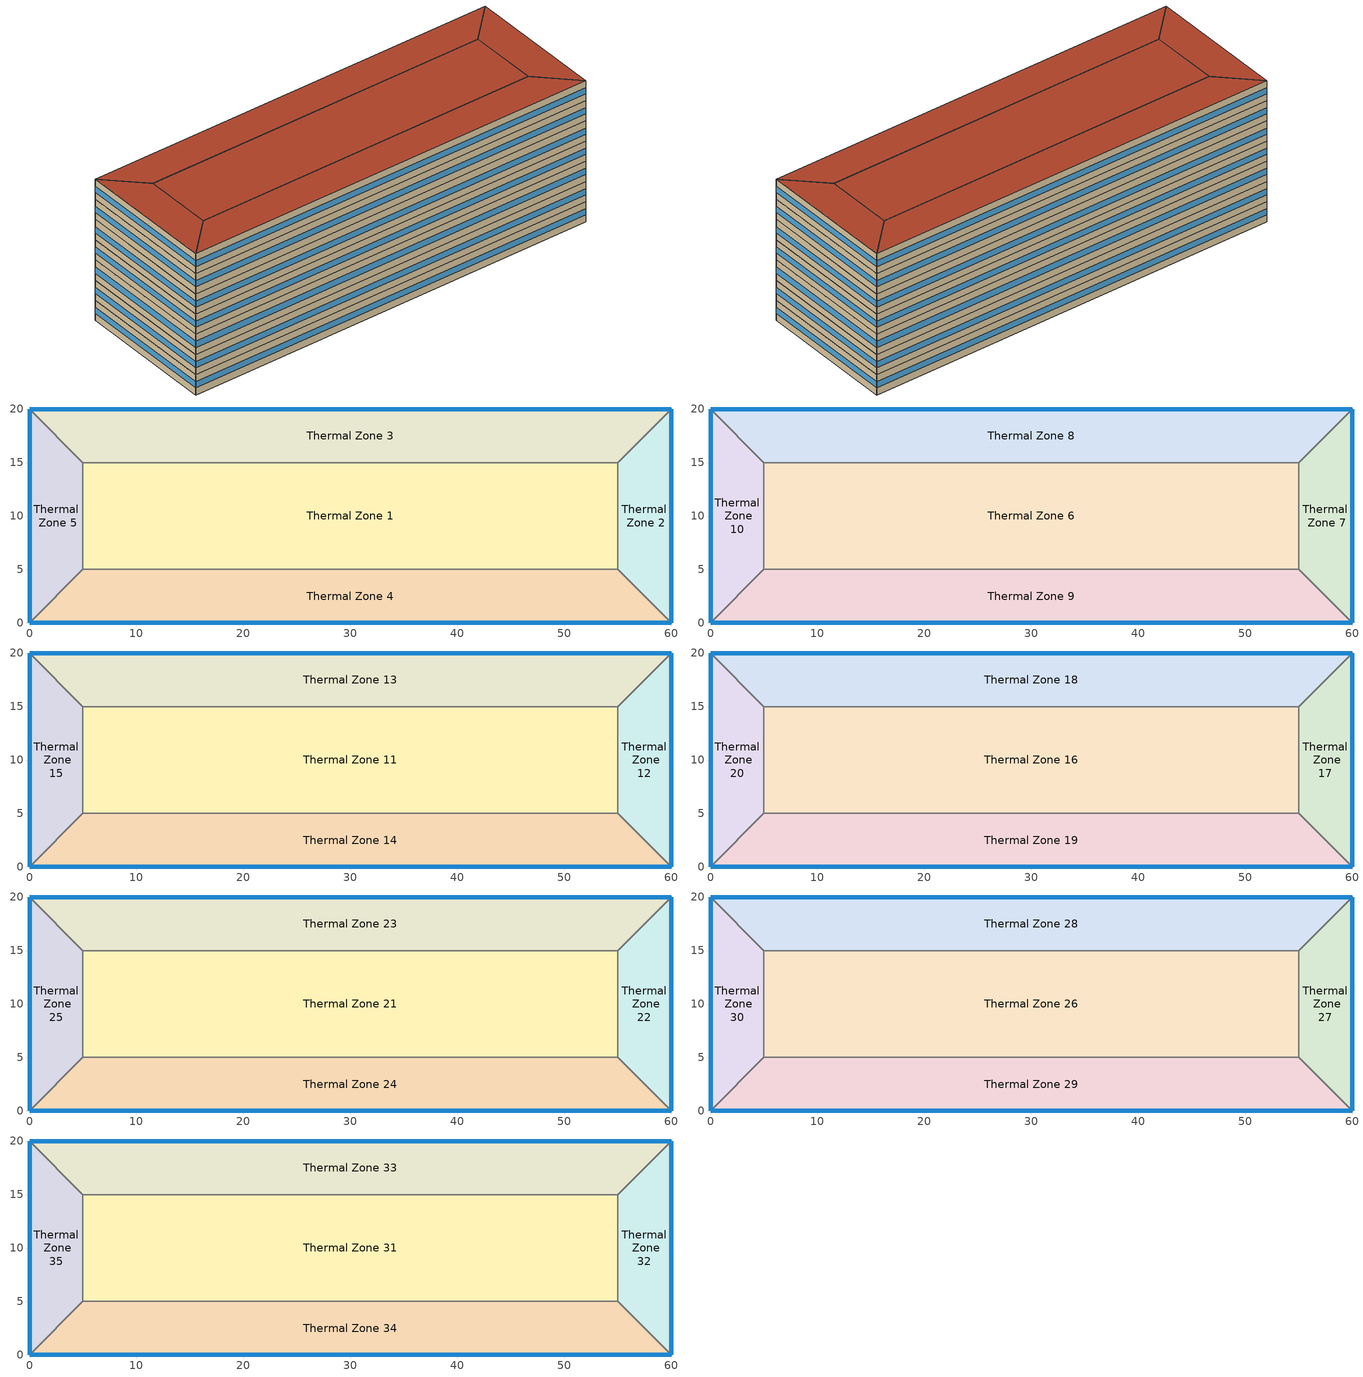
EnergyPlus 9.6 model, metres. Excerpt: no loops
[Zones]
Thermal Zone 1
 floor ground (ExtSlabCarpet): 5,5 5,15 55,15 55,5 z0
 wall to Thermal Zone 5 (Interior Wall): 5,15 5,5 z0:3
 wall to Thermal Zone 3 (Interior Wall): 55,15 5,15 z0:3
 wall to Thermal Zone 2 (Interior Wall): 55,5 55,15 z0:3
 wall to Thermal Zone 4 (Interior Wall): 5,5 55,5 z0:3
Thermal Zone 2
 floor ground (ExtSlabCarpet): 55,5 55,15 60,20 60,0 z0
 wall outside (Ext Wall): 60,0 60,20 z0:3
 wall to Thermal Zone 4 (Interior Wall): 55,5 60,0 z0:3
 wall to Thermal Zone 3 (Interior Wall): 60,20 55,15 z0:3
 window (Ext Window): 60,0.01 60,19.99 z1.05:1.95
Thermal Zone 3
 floor ground (ExtSlabCarpet): 5,15 0,20 60,20 55,15 z0
 wall outside (Ext Wall): 60,20 0,20 z0:3
 wall to Thermal Zone 5 (Interior Wall): 0,20 5,15 z0:3
 window (Ext Window): 59.99,20 0.01,20 z1.05:1.95
Thermal Zone 4
 floor ground (ExtSlabCarpet): 55,5 60,0 0,0 5,5 z0
 wall outside (Ext Wall): 0,0 60,0 z0:3
 wall to Thermal Zone 5 (Interior Wall): 5,5 0,0 z0:3
 window (Ext Window): 0.01,0 59.99,0 z1.05:1.95
Thermal Zone 5
 floor ground (ExtSlabCarpet): 0,20 5,15 5,5 0,0 z0
 wall outside (Ext Wall): 0,20 0,0 z0:3
 window (Ext Window): 0,19.99 0,0.01 z1.05:1.95
Thermal Zone 6
 floor to Thermal Zone 1 (Interior Floor): 5,5 5,15 55,15 55,5 z3
 wall to Thermal Zone 10 (Interior Wall): 5,15 5,5 z3:6
 wall to Thermal Zone 8 (Interior Wall): 55,15 5,15 z3:6
 wall to Thermal Zone 7 (Interior Wall): 55,5 55,15 z3:6
 wall to Thermal Zone 9 (Interior Wall): 5,5 55,5 z3:6
Thermal Zone 7
 floor to Thermal Zone 2 (Interior Floor): 55,5 55,15 60,20 60,0 z3
 wall outside (Ext Wall): 60,0 60,20 z3:6
 wall to Thermal Zone 9 (Interior Wall): 55,5 60,0 z3:6
 wall to Thermal Zone 8 (Interior Wall): 60,20 55,15 z3:6
 window (Ext Window): 60,0.01 60,19.99 z4.05:4.95
Thermal Zone 8
 floor to Thermal Zone 3 (Interior Floor): 5,15 0,20 60,20 55,15 z3
 wall outside (Ext Wall): 60,20 0,20 z3:6
 wall to Thermal Zone 10 (Interior Wall): 0,20 5,15 z3:6
 window (Ext Window): 59.99,20 0.01,20 z4.05:4.95
Thermal Zone 9
 floor to Thermal Zone 4 (Interior Floor): 55,5 60,0 0,0 5,5 z3
 wall outside (Ext Wall): 0,0 60,0 z3:6
 wall to Thermal Zone 10 (Interior Wall): 5,5 0,0 z3:6
 window (Ext Window): 0.01,0 59.99,0 z4.05:4.95
Thermal Zone 10
 floor to Thermal Zone 5 (Interior Floor): 0,20 5,15 5,5 0,0 z3
 wall outside (Ext Wall): 0,20 0,0 z3:6
 window (Ext Window): 0,19.99 0,0.01 z4.05:4.95
Thermal Zone 11
 floor to Thermal Zone 6 (Interior Floor): 5,5 5,15 55,15 55,5 z6
 wall to Thermal Zone 15 (Interior Wall): 5,15 5,5 z6:9
 wall to Thermal Zone 13 (Interior Wall): 55,15 5,15 z6:9
 wall to Thermal Zone 12 (Interior Wall): 55,5 55,15 z6:9
 wall to Thermal Zone 14 (Interior Wall): 5,5 55,5 z6:9
Thermal Zone 12
 floor to Thermal Zone 7 (Interior Floor): 55,5 55,15 60,20 60,0 z6
 wall outside (Ext Wall): 60,0 60,20 z6:9
 wall to Thermal Zone 14 (Interior Wall): 55,5 60,0 z6:9
 wall to Thermal Zone 13 (Interior Wall): 60,20 55,15 z6:9
 window (Ext Window): 60,0.01 60,19.99 z7.05:7.95
Thermal Zone 13
 floor to Thermal Zone 8 (Interior Floor): 5,15 0,20 60,20 55,15 z6
 wall outside (Ext Wall): 60,20 0,20 z6:9
 wall to Thermal Zone 15 (Interior Wall): 0,20 5,15 z6:9
 window (Ext Window): 59.99,20 0.01,20 z7.05:7.95
Thermal Zone 14
 floor to Thermal Zone 9 (Interior Floor): 55,5 60,0 0,0 5,5 z6
 wall outside (Ext Wall): 0,0 60,0 z6:9
 wall to Thermal Zone 15 (Interior Wall): 5,5 0,0 z6:9
 window (Ext Window): 0.01,0 59.99,0 z7.05:7.95
Thermal Zone 15
 floor to Thermal Zone 10 (Interior Floor): 0,20 5,15 5,5 0,0 z6
 wall outside (Ext Wall): 0,20 0,0 z6:9
 window (Ext Window): 0,19.99 0,0.01 z7.05:7.95
Thermal Zone 16
 floor to Thermal Zone 11 (Interior Floor): 5,5 5,15 55,15 55,5 z9
 wall to Thermal Zone 20 (Interior Wall): 5,15 5,5 z9:12
 wall to Thermal Zone 18 (Interior Wall): 55,15 5,15 z9:12
 wall to Thermal Zone 17 (Interior Wall): 55,5 55,15 z9:12
 wall to Thermal Zone 19 (Interior Wall): 5,5 55,5 z9:12
Thermal Zone 17
 floor to Thermal Zone 12 (Interior Floor): 55,5 55,15 60,20 60,0 z9
 wall outside (Ext Wall): 60,0 60,20 z9:12
 wall to Thermal Zone 19 (Interior Wall): 55,5 60,0 z9:12
 wall to Thermal Zone 18 (Interior Wall): 60,20 55,15 z9:12
 window (Ext Window): 60,0.01 60,19.99 z10.05:10.95
Thermal Zone 18
 floor to Thermal Zone 13 (Interior Floor): 5,15 0,20 60,20 55,15 z9
 wall outside (Ext Wall): 60,20 0,20 z9:12
 wall to Thermal Zone 20 (Interior Wall): 0,20 5,15 z9:12
 window (Ext Window): 59.99,20 0.01,20 z10.05:10.95
Thermal Zone 19
 floor to Thermal Zone 14 (Interior Floor): 55,5 60,0 0,0 5,5 z9
 wall outside (Ext Wall): 0,0 60,0 z9:12
 wall to Thermal Zone 20 (Interior Wall): 5,5 0,0 z9:12
 window (Ext Window): 0.01,0 59.99,0 z10.05:10.95
Thermal Zone 20
 floor to Thermal Zone 15 (Interior Floor): 0,20 5,15 5,5 0,0 z9
 wall outside (Ext Wall): 0,20 0,0 z9:12
 window (Ext Window): 0,19.99 0,0.01 z10.05:10.95
Thermal Zone 21
 floor to Thermal Zone 16 (Interior Floor): 5,5 5,15 55,15 55,5 z12
 wall to Thermal Zone 25 (Interior Wall): 5,15 5,5 z12:15
 wall to Thermal Zone 23 (Interior Wall): 55,15 5,15 z12:15
 wall to Thermal Zone 22 (Interior Wall): 55,5 55,15 z12:15
 wall to Thermal Zone 24 (Interior Wall): 5,5 55,5 z12:15
Thermal Zone 22
 floor to Thermal Zone 17 (Interior Floor): 55,5 55,15 60,20 60,0 z12
 wall outside (Ext Wall): 60,0 60,20 z12:15
 wall to Thermal Zone 24 (Interior Wall): 55,5 60,0 z12:15
 wall to Thermal Zone 23 (Interior Wall): 60,20 55,15 z12:15
 window (Ext Window): 60,0.01 60,19.99 z13.05:13.95
Thermal Zone 23
 floor to Thermal Zone 18 (Interior Floor): 5,15 0,20 60,20 55,15 z12
 wall outside (Ext Wall): 60,20 0,20 z12:15
 wall to Thermal Zone 25 (Interior Wall): 0,20 5,15 z12:15
 window (Ext Window): 59.99,20 0.01,20 z13.05:13.95
Thermal Zone 24
 floor to Thermal Zone 19 (Interior Floor): 55,5 60,0 0,0 5,5 z12
 wall outside (Ext Wall): 0,0 60,0 z12:15
 wall to Thermal Zone 25 (Interior Wall): 5,5 0,0 z12:15
 window (Ext Window): 0.01,0 59.99,0 z13.05:13.95
Thermal Zone 25
 floor to Thermal Zone 20 (Interior Floor): 0,20 5,15 5,5 0,0 z12
 wall outside (Ext Wall): 0,20 0,0 z12:15
 window (Ext Window): 0,19.99 0,0.01 z13.05:13.95
Thermal Zone 26
 floor to Thermal Zone 21 (Interior Floor): 5,5 5,15 55,15 55,5 z15
 wall to Thermal Zone 30 (Interior Wall): 5,15 5,5 z15:18
 wall to Thermal Zone 28 (Interior Wall): 55,15 5,15 z15:18
 wall to Thermal Zone 27 (Interior Wall): 55,5 55,15 z15:18
 wall to Thermal Zone 29 (Interior Wall): 5,5 55,5 z15:18
Thermal Zone 27
 floor to Thermal Zone 22 (Interior Floor): 55,5 55,15 60,20 60,0 z15
 wall outside (Ext Wall): 60,0 60,20 z15:18
 wall to Thermal Zone 29 (Interior Wall): 55,5 60,0 z15:18
 wall to Thermal Zone 28 (Interior Wall): 60,20 55,15 z15:18
 window (Ext Window): 60,0.01 60,19.99 z16.05:16.95
Thermal Zone 28
 floor to Thermal Zone 23 (Interior Floor): 5,15 0,20 60,20 55,15 z15
 wall outside (Ext Wall): 60,20 0,20 z15:18
 wall to Thermal Zone 30 (Interior Wall): 0,20 5,15 z15:18
 window (Ext Window): 59.99,20 0.01,20 z16.05:16.95
Thermal Zone 29
 floor to Thermal Zone 24 (Interior Floor): 55,5 60,0 0,0 5,5 z15
 wall outside (Ext Wall): 0,0 60,0 z15:18
 wall to Thermal Zone 30 (Interior Wall): 5,5 0,0 z15:18
 window (Ext Window): 0.01,0 59.99,0 z16.05:16.95
Thermal Zone 30
 floor to Thermal Zone 25 (Interior Floor): 0,20 5,15 5,5 0,0 z15
 wall outside (Ext Wall): 0,20 0,0 z15:18
 window (Ext Window): 0,19.99 0,0.01 z16.05:16.95
Thermal Zone 31
 floor to Thermal Zone 26 (Interior Floor): 5,5 5,15 55,15 55,5 z18
 wall to Thermal Zone 35 (Interior Wall): 5,15 5,5 z18:21
 wall to Thermal Zone 33 (Interior Wall): 55,15 5,15 z18:21
 wall to Thermal Zone 32 (Interior Wall): 55,5 55,15 z18:21
 wall to Thermal Zone 34 (Interior Wall): 5,5 55,5 z18:21
 roof outside (Ext Roof): 55,5 55,15 5,15 5,5 z21
Thermal Zone 32
 floor to Thermal Zone 27 (Interior Floor): 55,5 55,15 60,20 60,0 z18
 wall outside (Ext Wall): 60,0 60,20 z18:21
 wall to Thermal Zone 34 (Interior Wall): 55,5 60,0 z18:21
 wall to Thermal Zone 33 (Interior Wall): 60,20 55,15 z18:21
 window (Ext Window): 60,0.01 60,19.99 z19.05:19.95
 roof outside (Ext Roof): 60,0 60,20 55,15 55,5 z21
Thermal Zone 33
 floor to Thermal Zone 28 (Interior Floor): 5,15 0,20 60,20 55,15 z18
 wall outside (Ext Wall): 60,20 0,20 z18:21
 wall to Thermal Zone 35 (Interior Wall): 0,20 5,15 z18:21
 window (Ext Window): 59.99,20 0.01,20 z19.05:19.95
 roof outside (Ext Roof): 55,15 60,20 0,20 5,15 z21
Thermal Zone 34
 floor to Thermal Zone 29 (Interior Floor): 55,5 60,0 0,0 5,5 z18
 wall outside (Ext Wall): 0,0 60,0 z18:21
 wall to Thermal Zone 35 (Interior Wall): 5,5 0,0 z18:21
 window (Ext Window): 0.01,0 59.99,0 z19.05:19.95
 roof outside (Ext Roof): 5,5 0,0 60,0 55,5 z21
Thermal Zone 35
 floor to Thermal Zone 30 (Interior Floor): 0,20 5,15 5,5 0,0 z18
 wall outside (Ext Wall): 0,20 0,0 z18:21
 window (Ext Window): 0,19.99 0,0.01 z19.05:19.95
 roof outside (Ext Roof): 0,0 5,5 5,15 0,20 z21
[Building]
Building 1: North Axis {deg}=-0
[Site:Location]
Washington Dc Dulles IntL Ar: Latitude {deg}=38.98; Longitude {deg}=-77.47; Time Zone {hr}=-5; Elevation {m}=82
[SizingPeriod:DesignDay] Day of Month=21; Dry-Bulb Temperature Range Modifier Type=DefaultMultipliers; Barometric Pressure {Pa}=86790; Rain Indicator=No; Snow Indicator=No; Daylight Saving Time Indicator=No; Begin Environment Reset Mode=FullResetAtBeginEnvironment
Name | Month | Day Type | Maximum Dry-Bulb Temperature {C} | Daily Dry-Bulb Temperature Range {deltaC} | Humidity Condition Type | Wetbulb or DewPoint at Maximum Dry-Bulb {C} | Wind Speed {m/s} | Wind Direction {deg} | Solar Model Indicator | ASHRAE Clear Sky Optical Depth for Beam Irradiance (taub) | ASHRAE Clear Sky Optical Depth for Diffuse Irradiance (taud) | Enthalpy at Maximum Dry-Bulb {J/kg} | Sky Clearness
SALT-LAKE-CITY-IAP Ann Clg .4% Condns DB=>MWB | 7 | SummerDesignDay | 36.5 | 14.4 | Wetbulb | 17.1 | 5 | 340 | ASHRAETau | 0.339 | 2.366
SALT-LAKE-CITY-IAP Ann Clg .4% Condns DP=>MDB | 7 | SummerDesignDay | 22.5 | 14.4 | Dewpoint | 15.6 | 5 | 340 | ASHRAETau | 0.339 | 2.366
SALT-LAKE-CITY-IAP Ann Clg .4% Condns Enth=>MDB | 7 | SummerDesignDay | 30.8 | 14.4 | Enthalpy |  | 5 | 340 | ASHRAETau | 0.339 | 2.366 | 59300
SALT-LAKE-CITY-IAP Ann Clg .4% Condns WB=>MDB | 7 | SummerDesignDay | 31.2 | 14.4 | Wetbulb | 19 | 5 | 340 | ASHRAETau | 0.339 | 2.366
SALT-LAKE-CITY-IAP Ann Htg 99.6% Condns DB | 1 | WinterDesignDay | -12.4 | 0 | Wetbulb | -12.4 | 2.6 | 140 | ASHRAEClearSky |  |  |  | 0
SALT-LAKE-CITY-IAP Ann Htg Wind 99.6% Condns WS=>MCDB | 1 | WinterDesignDay | 6.8 | 0 | Wetbulb | 6.8 | 12.4 | 140 | ASHRAEClearSky |  |  |  | 0
SALT-LAKE-CITY-IAP Ann Hum_n 99.6% Condns DP=>MCDB | 1 | WinterDesignDay | -10.7 | 0 | Dewpoint | -16.2 | 2.6 | 140 | ASHRAEClearSky |  |  |  | 0
[Material] Thermal Absorptance=0.9
Name | Roughness | Thickness m | Conductivity W/m-K | Density kg/m3 | Specific Heat J/kg-K | Solar Absorptance | Visible Absorptance
wall gypsum | MediumSmooth | 0.2 | 0.16 | 800 | 1090 | 0.4 | 0.4
roof gypsum | MediumSmooth | 0.25 | 0.16 | 800 | 1090 | 0.4 | 0.4
Wall Insulation [44] | MediumRough | 0.1104 | 0.0432 | 91 | 837 | 0.5 | 0.5
Roof Insulation [25] | MediumRough | 0.263 | 0.049 | 265 | 836.8 | 0.7 | 0.7
F16 Acoustic tile | MediumSmooth | 0.0191 | 0.06 | 368 | 590 | 0.3 | 0.3
M11 100mm lightweight concrete | MediumRough | 0.1016 | 0.53 | 1280 | 840 | 0.5 | 0.5
MAT-CC05 4 HW CONCRETE | Rough | 0.1016 | 1.311 | 2240 | 836.8 | 0.85 | 0.85
G01a 19mm gypsum board | MediumSmooth | 0.019 | 0.16 | 800 | 1090 | 0.4 | 0.4
[Material:AirGap]
Name | Thermal Resistance m2-K/W
F04 Wall air space resistance | 0.15
F05 Ceiling air space resistance | 0.18
[Material:NoMass]
CP02 CARPET PAD: Roughness=Smooth; Thermal Resistance m2-K/W=0.1; Thermal Absorptance=0.9; Solar Absorptance=0.8; Visible Absorptance=0.8
[WindowMaterial:SimpleGlazingSystem]
Window Material Simple Glazing System: U-Factor W/m2-K=1.8; Solar Heat Gain Coefficient=0.3
[Construction]
Ext Roof: roof gypsum, Roof Insulation [25]
Ext Wall: wall gypsum, Wall Insulation [44]
Ext Window: Window Material Simple Glazing System
ExtSlabCarpet: MAT-CC05 4 HW CONCRETE, CP02 CARPET PAD
Interior Floor: F16 Acoustic tile, F05 Ceiling air space resistance, M11 100mm lightweight concrete
Interior Wall: G01a 19mm gypsum board, F04 Wall air space resistance, G01a 19mm gypsum board
[Zone]
Thermal Zone 1; Thermal Zone 2; Thermal Zone 3; Thermal Zone 4; Thermal Zone 5: 0, 0, 0, 0, , 1, , , , , , Yes
Thermal Zone 6; Thermal Zone 7; Thermal Zone 8; Thermal Zone 9; Thermal Zone 10: 0, 0, 0, 3, , 1, , , , , , Yes
Thermal Zone 11; Thermal Zone 12; Thermal Zone 13; Thermal Zone 14; Thermal Zone 15: 0, 0, 0, 6, , 1, , , , , , Yes
Thermal Zone 16; Thermal Zone 17; Thermal Zone 18; Thermal Zone 19; Thermal Zone 20: 0, 0, 0, 9, , 1, , , , , , Yes
Thermal Zone 21; Thermal Zone 22; Thermal Zone 23; Thermal Zone 24; Thermal Zone 25: 0, 0, 0, 12, , 1, , , , , , Yes
Thermal Zone 26; Thermal Zone 27; Thermal Zone 28; Thermal Zone 29; Thermal Zone 30: 0, 0, 0, 15, , 1, , , , , , Yes
Thermal Zone 31; Thermal Zone 32; Thermal Zone 33; Thermal Zone 34; Thermal Zone 35: 0, 0, 0, 18, , 1, , , , , , Yes
[AvailabilityManager:Scheduled] Schedule=Always On Discrete
Packaged Rooftop Air Conditioner 1 Availability Manager; Air Loop HVAC Outdoor Air System 1 Availability Manager
[Schedule:Constant]
Always On Discrete: Hourly Value=1
